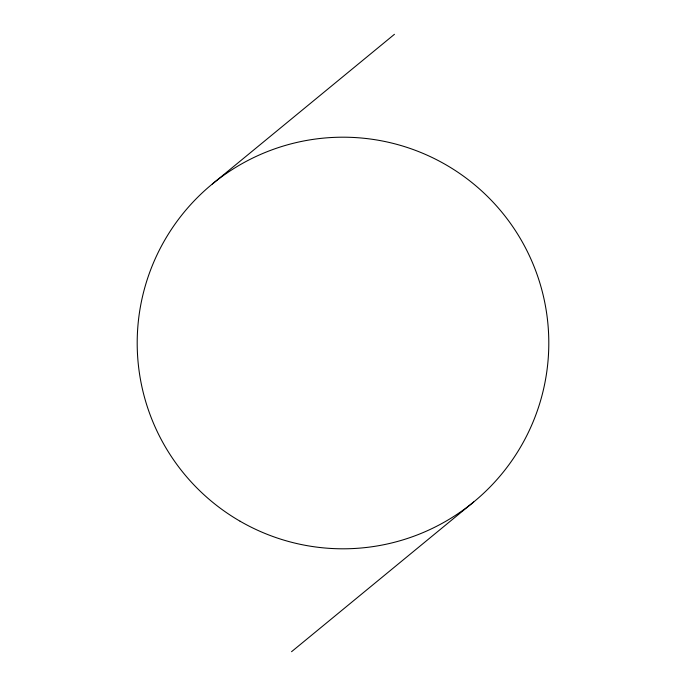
<?xml version="1.0" encoding="UTF-8"?>
<svg xmlns="http://www.w3.org/2000/svg" width="686" height="686" viewBox="0 0 686 686"><rect width="100%" height="100%" fill="white"/><g stroke="black" fill="none" stroke-linecap="round" stroke-linejoin="round"><path stroke-width="1.03" d="M212.317 184.019L394.45 34.3M291.55 651.7L473.683 501.981M240.1 521.231A205.8 205.8 0 0 0 548.8 343A205.8 205.8 0 0 0 240.1 164.769A205.8 205.8 0 0 0 240.1 521.231"/></g></svg>
